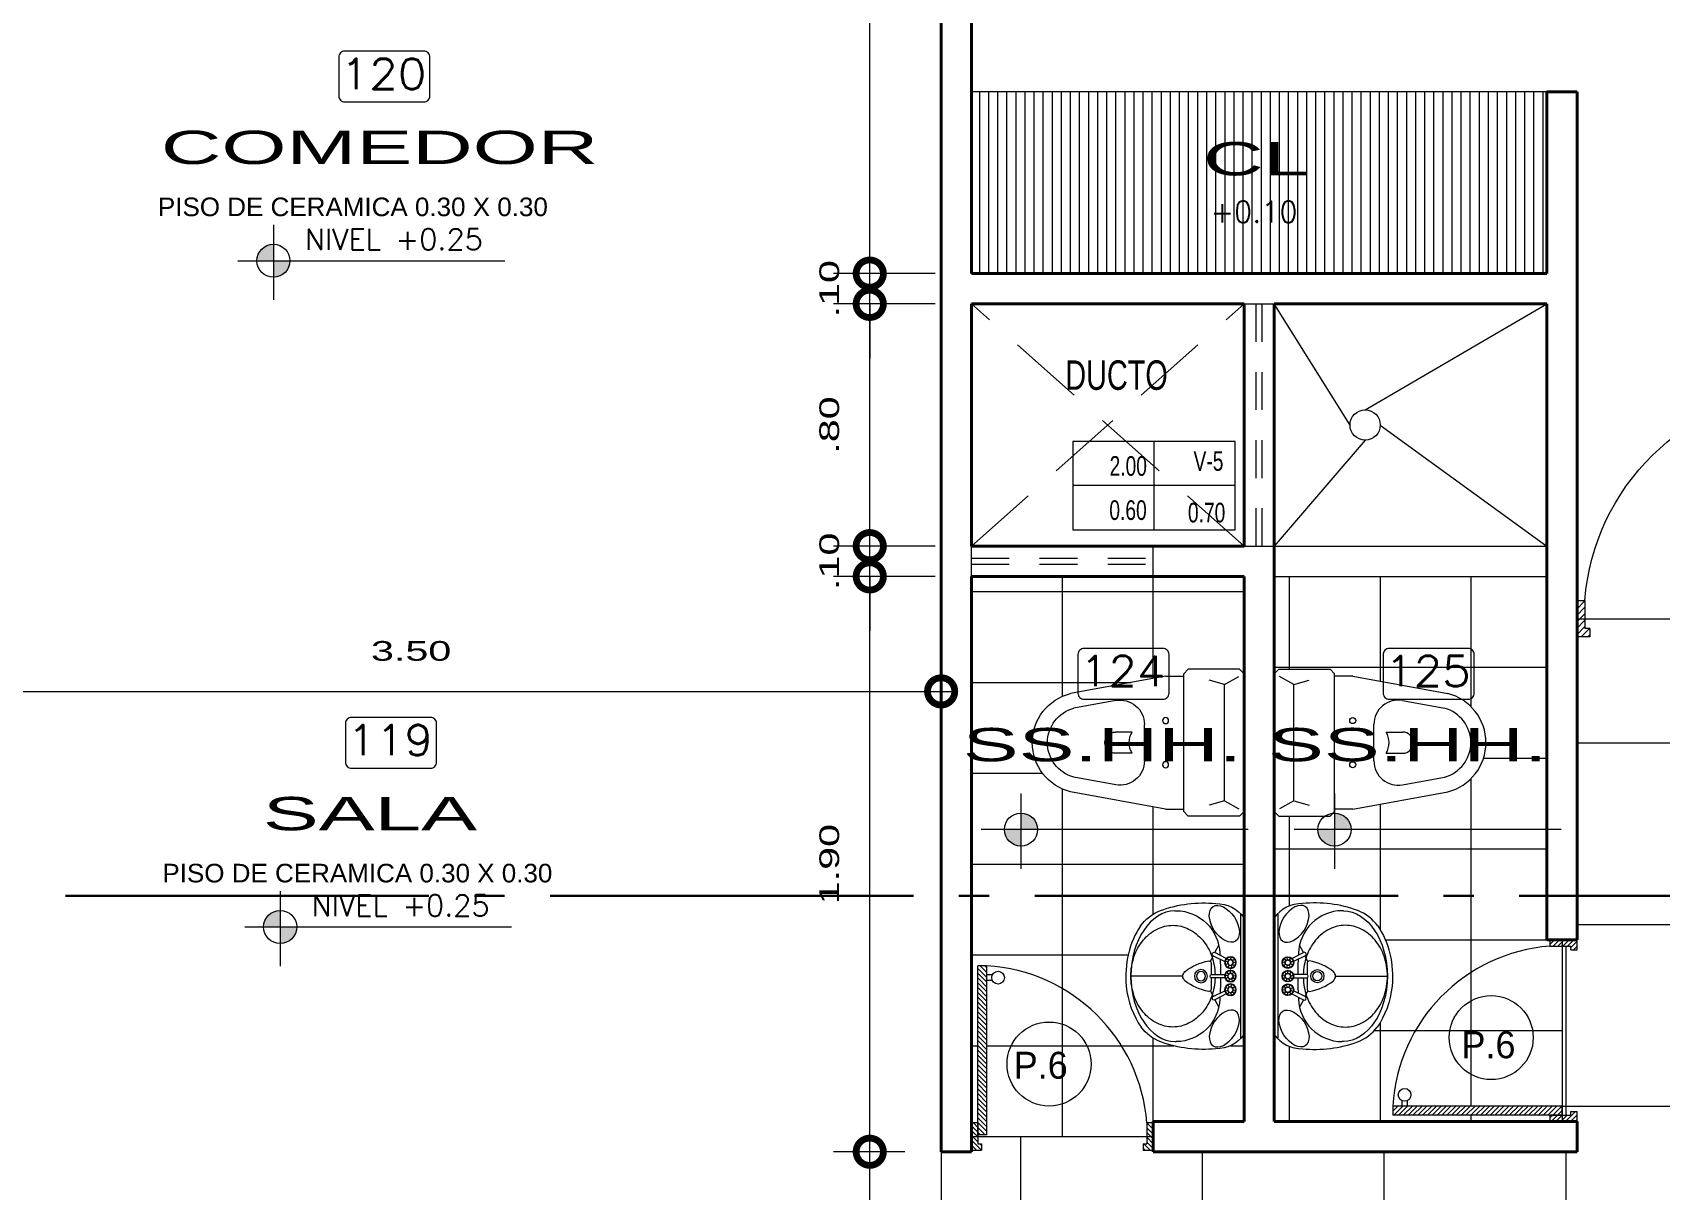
# Model space of a CAD drawing. Header units: inches. Extents: x 155.3 to 248.5, y 20.6 to 88.6.
# Drawn here: x 229.99 to 235.37, y 74.34 to 78.16 of the extents above; entities that cross this region are included whole.
import ezdxf
from ezdxf.enums import TextEntityAlignment as Align

# ---------------------------------------------------------------- set-up
doc = ezdxf.new("R2010")
doc.units = ezdxf.units.IN
doc.header["$MEASUREMENT"] = 0
for name, pattern in [('ACAD_ISO04W100', [30, 24, -3, 0, -3]), ('CONTINUA', [0]), ('HIDDEN', [0.375, 0.25, -0.125])]:
    doc.linetypes.add(name, pattern=pattern)
for name, color, linetype in [('COTAS', 252, 'Continuous'), ('EJES', 1, 'Continuous'), ('MOBILIARIO', 252, 'Continuous'), ('MURO', 7, 'Continuous'), ('PROYECCIONES', 252, 'Continuous'), ('PUERTAS', 23, 'Continuous'), ('TEXTOS PLANTA', 7, 'Continuous'), ('TEXTURAS', 251, 'Continuous'), ('VENTANAS', 40, 'Continuous')]:
    doc.layers.add(name, color=color, linetype=linetype)
doc.styles.add('Celso', font='swissel.ttf', dxfattribs={"width": 1.5})
doc.styles.add('ROMANS', font='romans', dxfattribs={"width": 1.1, "height": 1})
doc.styles.get("Standard").update_dxf_attribs({"font": 'arial.ttf'})
doc.dimstyles.new('PLANTA 1-50', dxfattribs={"dimtxt": 0.065, "dimasz": 0.18, "dimexe": 0.12, "dimexo": 0.12, "dimgap": 0.1, "dimtad": 2, "dimzin": 4, "dimdsep": 46, "dimtxsty": 'Celso', "dimblk": 'DOTSMALL', "dimcen": 0.065, "dimdle": 0.05, "dimclrd": 14, "dimclre": 251, "dimclrt": 256, "dimaunit": 1, "dimadec": 4, "dimazin": 1, "dimtfac": 1, "dimtix": 1, "dimtmove": 0, "dimatfit": 3, "dimldrblk": 'DOTSMALL', "dimfxl": 1, "dimlwd": 9, "dimlwe": 9, "dimarcsym": 0})
pattern_1 = [(315, (-96.529859, 5.184583), (-0.013258252, -0.013258252), [])]

# ---------------------------------------------------------------- blocks, each defined once
blk = doc.blocks.new('A$C2D8C4AFF')
at = {"lineweight": 0}
h = blk.add_hatch(dxfattribs=at)
h.set_pattern_fill('ANSI31', color=8, scale=0.15, angle=17, style=0)
h.set_pattern_definition(pattern_1)
h.paths.add_polyline_path([(0.035, 0.865), (0, 0.865), (0, 1.015), (0.055, 1.015), (0.055, 0.98), (0.035, 0.98)])
h = blk.add_hatch(dxfattribs=at)
h.set_pattern_fill('ANSI31', color=8, scale=0.15, angle=17, style=0)
h.set_pattern_definition(pattern_1)
h.paths.add_polyline_path([(1, 0.865), (0.965, 0.865), (0.965, 0.93), (0.965, 0.98), (0.945, 0.98), (0.945, 1.015), (1, 1.015)])
h = blk.add_hatch(dxfattribs=at)
h.set_pattern_fill('ANSI31', color=8, scale=0.15, angle=17, style=0)
h.set_pattern_definition(pattern_1)
h.paths.add_polyline_path([(0.965, 0), (0.915, 0), (0.915, 0.93), (0.965, 0.93)])
at = {"color": 32, "lineweight": 0}
for p, q in [((0, 0.865), (0, 1.015)), ((0.055, 1.015), (0, 1.015)), ((0.055, 0.98), (0.055, 1.015)), ((1, 1.015), (0.945, 1.015)), ((0.945, 0.98), (0.945, 1.015)), ((1, 0.865), (1, 1.015)), ((0.035, 0.865), (0.035, 0.98)), ((0.055, 0.98), (0.035, 0.98)), ((0.965, 0.98), (0.945, 0.98)), ((0.965, 0.865), (0.965, 0.98)), ((0.915, 0.93), (0.965, 0.93)), ((0.915, 0.93), (0.915, 0)), ((0.965, 0.93), (0.965, 0)), ((0, 0.865), (0.035, 0.865)), ((0.965, 0.865), (1, 0.865)), ((0.915, 0), (0.965, 0))]:
    blk.add_line(p, q, dxfattribs=at)
at = {"lineweight": 0}
for p, q in [((0.885, 0.08), (0.915, 0.08)), ((0.885, 0.05), (0.915, 0.05))]:
    blk.add_line(p, q, dxfattribs=at)
blk.add_circle((0.8534, 0.065), 0.035, dxfattribs=at)
blk.add_arc((0.9698, 0.9359), 0.9375, 184.33543, 266.64957, dxfattribs=at)
blk = doc.blocks.new('A$C073B50C9')
at = {"color": 40, "lineweight": 0}
for p, q in [((0, 0.47), (0.015, 0.485)), ((0.015, 0.485), (0.184, 0.485)), ((0.199, 0.47), (0.184, 0.485)), ((0, 0.015), (0, 0.47)), ((0.064, 0.435), (0.0173, 0.4605)), ((0.064, 0.435), (0.1155, 0.4484)), ((0.064, 0.05), (0.064, 0.435)), ((0.199, 0.015), (0.199, 0.47)), ((0.259, 0.4625), (0.199, 0.4625)), ((0.259, 0.4625), (0.5727, 0.405)), ((0.4234, 0.3815), (0.5619, 0.3562)), ((0.329, 0.1822), (0.329, 0.3028)), ((0.369, 0.2775), (0.424, 0.2775)), ((0.369, 0.2075), (0.424, 0.2075)), ((0.4234, 0.1035), (0.5619, 0.1288)), ((0.259, 0.0225), (0.5727, 0.08)), ((0, 0.015), (0.015, 0)), ((0.015, 0), (0.184, 0)), ((0.064, 0.05), (0.0173, 0.0245)), ((0.064, 0.05), (0.1155, 0.0366)), ((0.199, 0.015), (0.184, 0)), ((0.259, 0.0225), (0.199, 0.0225))]:
    blk.add_line(p, q, dxfattribs=at)
for centre in [(0.259, 0.3155), (0.259, 0.1695)]:
    blk.add_circle(centre, 0.01, dxfattribs=at)
for centre, radius, start, end in [((0.409, 0.3028), 0.08, 79.6164, 180), ((0.5313, 0.2425), 0.1677, 284.3033, 75.6967), ((0.5313, 0.2425), 0.1177, 285.0627, 74.9373), ((0.3127, 0.2425), 0.0663, 328.1092, 31.8908), ((0.424, 0.2425), 0.035, 270, 90), ((0.409, 0.1822), 0.08, 180, 280.3836)]:
    blk.add_arc(centre, radius, start, end, dxfattribs=at)
blk = doc.blocks.new('A$C304B3ECD')
at = {"color": 40, "lineweight": 0}
for p, q in [((0.2417, 0.3094), (0.2417, 0.3736)), ((0.2417, 0.2558), (0.2417, 0.3094)), ((0.0255, 0.2282), (0.0255, 0.2237)), ((0.2417, 0.2021), (0.2417, 0.2558)), ((0.458, 0.2282), (0.458, 0.2237)), ((0.1931, 0.1108), (0.1744, 0.1013)), ((0.1979, 0.1087), (0.2364, 0.1087)), ((0.247, 0.1087), (0.2856, 0.1087)), ((0.2904, 0.1108), (0.309, 0.1013)), ((0.1639, 0.096), (0.1391, 0.0834)), ((0.1833, 0.0584), (0.1636, 0.0966)), ((0.1741, 0.102), (0.1938, 0.0638)), ((0.1889, 0.05), (0.1807, 0.0552)), ((0.1941, 0.0539), (0.1912, 0.0632)), ((0.2006, 0.0536), (0.2043, 0.0625)), ((0.2344, 0.0509), (0.227, 0.0572)), ((0.2358, 0.1061), (0.2358, 0.0631)), ((0.2401, 0.0542), (0.2384, 0.0637)), ((0.2465, 0.0531), (0.2513, 0.0615)), ((0.2476, 0.0631), (0.2476, 0.1061)), ((0.2828, 0.0536), (0.2791, 0.0625)), ((0.2894, 0.0539), (0.2922, 0.0632)), ((0.3094, 0.102), (0.2897, 0.0638)), ((0.2946, 0.05), (0.3027, 0.0552)), ((0.3002, 0.0584), (0.3199, 0.0966)), ((0.3196, 0.096), (0.3443, 0.0834)), ((0.0493, 0), (0.4342, 0)), ((0.1874, 0.0436), (0.1778, 0.0424)), ((0.1904, 0.0378), (0.1839, 0.0307)), ((0.1965, 0.0352), (0.196, 0.0256)), ((0.2027, 0.0372), (0.2086, 0.0295)), ((0.2054, 0.0492), (0.214, 0.0536)), ((0.2062, 0.0427), (0.2157, 0.0406)), ((0.2322, 0.0448), (0.2225, 0.0448)), ((0.2344, 0.0387), (0.227, 0.0324)), ((0.2401, 0.0354), (0.2384, 0.0258)), ((0.2465, 0.0365), (0.2513, 0.0281)), ((0.2507, 0.0481), (0.2598, 0.0514)), ((0.2507, 0.0415), (0.2598, 0.0382)), ((0.2772, 0.0427), (0.2678, 0.0406)), ((0.278, 0.0492), (0.2694, 0.0536)), ((0.2807, 0.0372), (0.2749, 0.0295)), ((0.287, 0.0352), (0.2875, 0.0256)), ((0.293, 0.0378), (0.2996, 0.0307)), ((0.296, 0.0436), (0.3056, 0.0424))]:
    blk.add_line(p, q, dxfattribs=at)
at = {"color": 40, "linetype": 'Continuous', "lineweight": 0}
blk.add_line((0.037, 0.0116), (0.4465, 0.0116), dxfattribs=at)
at = {"color": 40, "lineweight": 0}
for centre, radius in [((0.2417, 0.1422), 0.0217), ((0.2417, 0.1422), 0.0152), ((0.1969, 0.0448), 0.0192), ((0.1969, 0.0448), 0.00955), ((0.2417, 0.0448), 0.0192), ((0.2417, 0.0448), 0.00955), ((0.2865, 0.0448), 0.0192), ((0.2865, 0.0448), 0.0184), ((0.2865, 0.0448), 0.00955), ((0.1969, 0.0448), 0.00879), ((0.2417, 0.0448), 0.00879), ((0.2865, 0.0448), 0.00879)]:
    blk.add_circle(centre, radius, dxfattribs=at)
for centre, radius, start, end in [((0.1571, 0.2265), 0.1408, 125.1623, 159.7316), ((0.3266, 0.2259), 0.1408, 20.125, 53.8027), ((0.4063, 0.1344), 0.4065, 159.7316, 185.8167), ((0.0771, 0.1344), 0.4065, 354.1833, 20.125), ((0.1715, 0.2259), 0.1461, 180.8633, 267.9153), ((0.3119, 0.2259), 0.1461, 272.0847, 359.1367), ((0.3545, 0.0906), 0.1649, 140.7046, 171.1857), ((0.2417, 0.1829), 0.0192, 39.2954, 140.7046), ((0.129, 0.0906), 0.1649, 8.8143, 39.2954), ((0.1979, 0.115), 0.00639, 172.4409, 270), ((0.2417, 0.1061), 0.0059, 0, 180), ((0.2856, 0.115), 0.00639, 270, 7.5591), ((0.1121, 0.0905), 0.1101, 178.564, 235.2403), ((0.1688, 0.0993), 0.0059, 27.2616, 207.2616), ((0.2248, 0.9222), 0.8444, 266.0203, 266.4396), ((0.1526, 0.0548), 0.0281, 333.7434, 0.7798), ((0.1694, 0.081), 0.0281, 293.7434, 320.7798), ((0.2248, 0.9222), 0.8444, 267.3672, 270.7496), ((0.1991, 0.0902), 0.0281, 253.7434, 280.7798), ((0.2278, 0.0782), 0.0281, 213.7434, 240.7798), ((0.199, 0.0603), 0.0281, 326.4818, 353.5182), ((0.219, 0.0842), 0.0281, 286.4818, 313.5182), ((0.2496, 0.0896), 0.0281, 246.4818, 273.5182), ((0.2586, 0.9222), 0.8444, 269.2504, 272.6328), ((0.2765, 0.074), 0.0281, 206.4818, 233.5182), ((0.2557, 0.0782), 0.0281, 299.2202, 326.2566), ((0.2844, 0.0902), 0.0281, 259.2202, 286.2566), ((0.314, 0.081), 0.0281, 219.2202, 246.2566), ((0.3309, 0.0548), 0.0281, 179.2202, 206.2566), ((0.3146, 0.0993), 0.0059, 332.7384, 152.7384), ((0.2586, 0.9222), 0.8444, 273.5604, 273.9797), ((0.3714, 0.0905), 0.1101, 304.7597, 1.436), ((0.1565, 0.024), 0.0281, 13.7434, 40.7798), ((0.1793, 0.0029), 0.0281, 53.7434, 80.7798), ((0.2104, 0.0014), 0.0281, 93.7434, 120.7798), ((0.2351, 0.0202), 0.0281, 133.7434, 160.7798), ((0.242, 0.0505), 0.0281, 173.7434, 200.7798), ((0.199, 0.0292), 0.0281, 6.4818, 33.5182), ((0.219, 0.0054), 0.0281, 46.4818, 73.5182), ((0.2496, 0), 0.0281, 86.4818, 113.5182), ((0.2765, 0.0156), 0.0281, 126.4818, 153.5182), ((0.2872, 0.0448), 0.0281, 166.4818, 193.5182), ((0.2414, 0.0505), 0.0281, 339.2202, 6.2566), ((0.2483, 0.0202), 0.0281, 19.2202, 46.2566), ((0.273, 0.0014), 0.0281, 59.2202, 86.2566), ((0.3041, 0.0029), 0.0281, 99.2202, 126.2566), ((0.3269, 0.024), 0.0281, 139.2202, 166.2566)]:
    blk.add_arc(centre, radius, start, end, dxfattribs=at)
at = {"color": 40, "linetype": 'Continuous', "lineweight": 0}
for centre, radius, start, end in [((0.2148, 0.222), 0.1439, 129.6136, 153.414), ((0.2311, 0.2023), 0.1695, 108.9234, 129.6136), ((0.2417, 0.1713), 0.2023, 90, 108.9234), ((0.2417, 0.1713), 0.2023, 71.0766, 90), ((0.2523, 0.2023), 0.1695, 50.3864, 71.0766), ((0.2687, 0.222), 0.1439, 26.586, 50.3864), ((0.1896, 0.2346), 0.1158, 153.4141, 179.9999), ((0.2939, 0.2346), 0.1158, 0.0001, 26.5859), ((0.1896, 0.2346), 0.1158, 180, 206.5859), ((0.2939, 0.2346), 0.1158, 333.4141, 360), ((0.2148, 0.2472), 0.1439, 206.586, 230.3864), ((0.2687, 0.2472), 0.1439, 309.6136, 333.414), ((0.2311, 0.2669), 0.1695, 230.3864, 251.0766), ((0.2523, 0.2669), 0.1695, 288.9234, 309.6136), ((0.2417, 0.2979), 0.2023, 251.0766, 268.3294), ((0.2417, 0.2979), 0.2023, 271.6706, 288.9234)]:
    blk.add_arc(centre, radius, start, end, dxfattribs=at)
at = {"color": 40, "lineweight": 0, "extrusion": (0, 0, -1)}
blk.add_ellipse((0.2417, 0.2251), major_axis=(0.2163, 0), ratio=0.686274, start_param=3.162657, end_param=6.262121, dxfattribs=at)
at = {"color": 40, "linetype": 'Continuous', "lineweight": 0, "extrusion": (0, 0, -1)}
blk.add_ellipse((0.0688, 0.065), major_axis=(-0.0569, 0.0373), ratio=0.582158, start_param=3.141593, end_param=9.424778, dxfattribs=at)
at = {"color": 40, "linetype": 'Continuous', "lineweight": 0}
blk.add_ellipse((0.4146, 0.065), major_axis=(0.0569, 0.0373), ratio=0.582158, start_param=1.570796326794912, end_param=7.853981633974498, dxfattribs=at)
at = {"color": 40, "lineweight": 0}
blk.add_open_spline([(0.076, 0.3416), (0.1277, 0.378), (0.2029, 0.3959), (0.3252, 0.3838), (0.3734, 0.366), (0.4097, 0.3395)], degree=3, knots=[3.907004, 3.907004, 3.907004, 3.907004, 4.855717, 4.855717, 5.532923, 5.532923, 5.532923, 5.532923], dxfattribs=at)
blk = doc.blocks.new('_DotSmall')
at = {"color": 0, "linetype": 'ByBlock', "lineweight": 0, "const_width": 0.5}
blk.add_lwpolyline([(-0.0625, 0, 1), (0.0625, 0, 1)], format="xyb", close=True, dxfattribs=at)
blk = doc.blocks.new('*D431')
at = {"layer": 'COTAS', "color": 14, "linetype": 'CONTINUA', "lineweight": 9, "transparency": 16777216}
blk.add_line((232.757, 73.3689), (232.757, 74.5189), dxfattribs=at)
at = {"layer": 'COTAS', "color": 251, "linetype": 'Continuous', "lineweight": 9, "transparency": 16777216}
blk.add_line((232.8727, 74.4689), (232.637, 74.4689), dxfattribs=at)
at = {"layer": 'COTAS', "color": 251, "linetype": 'CONTINUA', "lineweight": 9, "transparency": 16777216}
blk.add_line((232.8727, 73.4189), (232.637, 73.4189), dxfattribs=at)
at = {"layer": 'Defpoints', "color": 0, "lineweight": 0, "transparency": 16777216}
for p in [(232.757, 74.4689), (232.9927, 74.4689), (232.9927, 73.4189)]:
    blk.add_point(p, dxfattribs=at)
at = {"layer": 'COTAS', "color": 14, "lineweight": 9, "transparency": 16777216, "xscale": 0.18, "yscale": 0.18, "zscale": 0.18}
for p, rotation in [((232.757, 74.4689), 90), ((232.757, 73.4189), 270)]:
    blk.add_blockref('_DotSmall', p, dxfattribs=dict(at, rotation=rotation))
at = {"layer": 'COTAS', "lineweight": 0, "transparency": 16777216, "insert": (232.6236, 73.9439), "char_height": 0.065, "attachment_point": 5, "rotation": 90, "style": 'Celso'}
blk.add_mtext('1.05', dxfattribs=at)
blk = doc.blocks.new('*D432')
at = {"layer": 'COTAS', "color": 14, "linetype": 'CONTINUA', "lineweight": 9, "transparency": 16777216}
blk.add_line((232.757, 74.4189), (232.757, 76.4189), dxfattribs=at)
at = {"layer": 'COTAS', "color": 251, "linetype": 'Continuous', "lineweight": 9, "transparency": 16777216}
blk.add_line((232.9727, 76.3689), (232.637, 76.3689), dxfattribs=at)
at = {"layer": 'COTAS', "color": 251, "linetype": 'CONTINUA', "lineweight": 9, "transparency": 16777216}
blk.add_line((232.8727, 74.4689), (232.637, 74.4689), dxfattribs=at)
at = {"layer": 'Defpoints', "color": 0, "lineweight": 0, "transparency": 16777216}
for p in [(232.757, 76.3689), (233.0927, 76.3689), (232.9927, 74.4689)]:
    blk.add_point(p, dxfattribs=at)
at = {"layer": 'COTAS', "color": 14, "lineweight": 9, "transparency": 16777216, "xscale": 0.18, "yscale": 0.18, "zscale": 0.18}
for p, rotation in [((232.757, 76.3689), 90), ((232.757, 74.4689), 270)]:
    blk.add_blockref('_DotSmall', p, dxfattribs=dict(at, rotation=rotation))
at = {"layer": 'COTAS', "lineweight": 0, "transparency": 16777216, "insert": (232.6236, 75.4189), "char_height": 0.065, "attachment_point": 5, "rotation": 90, "style": 'Celso'}
blk.add_mtext('1.90', dxfattribs=at)
blk = doc.blocks.new('*D433')
at = {"layer": 'COTAS', "color": 14, "linetype": 'CONTINUA', "lineweight": 9, "transparency": 16777216}
for p, q in [((232.757, 76.4689), (232.757, 76.6489)), ((232.757, 76.3689), (232.757, 76.4689)), ((232.757, 76.3689), (232.757, 76.1889))]:
    blk.add_line(p, q, dxfattribs=at)
at = {"layer": 'COTAS', "color": 251, "linetype": 'Continuous', "lineweight": 9, "transparency": 16777216}
blk.add_line((232.9727, 76.4689), (232.637, 76.4689), dxfattribs=at)
at = {"layer": 'COTAS', "color": 251, "linetype": 'CONTINUA', "lineweight": 9, "transparency": 16777216}
blk.add_line((232.9727, 76.3689), (232.637, 76.3689), dxfattribs=at)
at = {"layer": 'Defpoints', "color": 0, "lineweight": 0, "transparency": 16777216}
for p in [(232.757, 76.4689), (233.0927, 76.4689), (233.0927, 76.3689)]:
    blk.add_point(p, dxfattribs=at)
at = {"layer": 'COTAS', "color": 14, "lineweight": 9, "transparency": 16777216, "xscale": 0.18, "yscale": 0.18, "zscale": 0.18}
for p, rotation in [((232.757, 76.4689), 270), ((232.757, 76.3689), 90)]:
    blk.add_blockref('_DotSmall', p, dxfattribs=dict(at, rotation=rotation))
at = {"layer": 'COTAS', "lineweight": 0, "transparency": 16777216, "insert": (232.6236, 76.4189), "char_height": 0.065, "attachment_point": 5, "rotation": 90, "style": 'Celso'}
blk.add_mtext('.10', dxfattribs=at)
blk = doc.blocks.new('*D434')
at = {"layer": 'COTAS', "color": 14, "linetype": 'CONTINUA', "lineweight": 9, "transparency": 16777216}
blk.add_line((232.757, 76.4189), (232.757, 77.3189), dxfattribs=at)
at = {"layer": 'COTAS', "color": 251, "linetype": 'Continuous', "lineweight": 9, "transparency": 16777216}
blk.add_line((232.9727, 77.2689), (232.637, 77.2689), dxfattribs=at)
at = {"layer": 'COTAS', "color": 251, "linetype": 'CONTINUA', "lineweight": 9, "transparency": 16777216}
blk.add_line((232.9727, 76.4689), (232.637, 76.4689), dxfattribs=at)
at = {"layer": 'Defpoints', "color": 0, "lineweight": 0, "transparency": 16777216}
for p in [(232.757, 77.2689), (233.0927, 77.2689), (233.0927, 76.4689)]:
    blk.add_point(p, dxfattribs=at)
at = {"layer": 'COTAS', "color": 14, "lineweight": 9, "transparency": 16777216, "xscale": 0.18, "yscale": 0.18, "zscale": 0.18}
for p, rotation in [((232.757, 77.2689), 90), ((232.757, 76.4689), 270)]:
    blk.add_blockref('_DotSmall', p, dxfattribs=dict(at, rotation=rotation))
at = {"layer": 'COTAS', "lineweight": 0, "transparency": 16777216, "insert": (232.6236, 76.8689), "char_height": 0.065, "attachment_point": 5, "rotation": 90, "style": 'Celso'}
blk.add_mtext('.80', dxfattribs=at)
blk = doc.blocks.new('*D435')
at = {"layer": 'COTAS', "color": 14, "linetype": 'CONTINUA', "lineweight": 9, "transparency": 16777216}
for p, q in [((232.757, 77.3689), (232.757, 77.5489)), ((232.757, 77.2689), (232.757, 77.3689)), ((232.757, 77.2689), (232.757, 77.0889))]:
    blk.add_line(p, q, dxfattribs=at)
at = {"layer": 'COTAS', "color": 251, "linetype": 'Continuous', "lineweight": 9, "transparency": 16777216}
blk.add_line((232.9727, 77.3689), (232.637, 77.3689), dxfattribs=at)
at = {"layer": 'COTAS', "color": 251, "linetype": 'CONTINUA', "lineweight": 9, "transparency": 16777216}
blk.add_line((232.9727, 77.2689), (232.637, 77.2689), dxfattribs=at)
at = {"layer": 'Defpoints', "color": 0, "lineweight": 0, "transparency": 16777216}
for p in [(232.757, 77.3689), (233.0927, 77.3689), (233.0927, 77.2689)]:
    blk.add_point(p, dxfattribs=at)
at = {"layer": 'COTAS', "color": 14, "lineweight": 9, "transparency": 16777216, "xscale": 0.18, "yscale": 0.18, "zscale": 0.18}
for p, rotation in [((232.757, 77.3689), 270), ((232.757, 77.2689), 90)]:
    blk.add_blockref('_DotSmall', p, dxfattribs=dict(at, rotation=rotation))
at = {"layer": 'COTAS', "lineweight": 0, "transparency": 16777216, "insert": (232.6236, 77.3189), "char_height": 0.065, "attachment_point": 5, "rotation": 90, "style": 'Celso'}
blk.add_mtext('.10', dxfattribs=at)
blk = doc.blocks.new('*D436')
at = {"layer": 'COTAS', "color": 14, "linetype": 'CONTINUA', "lineweight": 9, "transparency": 16777216}
blk.add_line((232.757, 77.3189), (232.757, 79.7189), dxfattribs=at)
at = {"layer": 'COTAS', "color": 251, "linetype": 'Continuous', "lineweight": 9, "transparency": 16777216}
blk.add_line((232.8727, 79.6689), (232.637, 79.6689), dxfattribs=at)
at = {"layer": 'COTAS', "color": 251, "linetype": 'CONTINUA', "lineweight": 9, "transparency": 16777216}
blk.add_line((232.9727, 77.3689), (232.637, 77.3689), dxfattribs=at)
at = {"layer": 'Defpoints', "color": 0, "lineweight": 0, "transparency": 16777216}
for p in [(232.757, 79.6689), (232.9927, 79.6689), (233.0927, 77.3689)]:
    blk.add_point(p, dxfattribs=at)
at = {"layer": 'COTAS', "color": 14, "lineweight": 9, "transparency": 16777216, "xscale": 0.18, "yscale": 0.18, "zscale": 0.18}
for p, rotation in [((232.757, 79.6689), 90), ((232.757, 77.3689), 270)]:
    blk.add_blockref('_DotSmall', p, dxfattribs=dict(at, rotation=rotation))
at = {"layer": 'COTAS', "lineweight": 0, "transparency": 16777216, "insert": (232.6236, 78.5189), "char_height": 0.065, "attachment_point": 5, "rotation": 90, "style": 'Celso'}
blk.add_mtext('2.30', dxfattribs=at)
blk = doc.blocks.new('*D440')
at = {"layer": 'COTAS', "color": 251, "linetype": 'CONTINUA', "lineweight": 9, "transparency": 16777216}
blk.add_line((229.4927, 75.5639), (229.4927, 76.1092), dxfattribs=at)
at = {"layer": 'COTAS', "color": 251, "linetype": 'Continuous', "lineweight": 9, "transparency": 16777216}
blk.add_line((232.9927, 75.5639), (232.9927, 76.1092), dxfattribs=at)
at = {"layer": 'COTAS', "color": 14, "linetype": 'CONTINUA', "lineweight": 9, "transparency": 16777216}
blk.add_line((229.4427, 75.9892), (233.0427, 75.9892), dxfattribs=at)
at = {"layer": 'Defpoints', "color": 0, "lineweight": 0, "transparency": 16777216}
for p in [(232.9927, 75.9892), (229.4927, 75.4439), (232.9927, 75.4439)]:
    blk.add_point(p, dxfattribs=at)
at = {"layer": 'COTAS', "color": 14, "lineweight": 9, "transparency": 16777216, "xscale": 0.18, "yscale": 0.18, "zscale": 0.18, "rotation": 180}
blk.add_blockref('_DotSmall', (229.4927, 75.9892), dxfattribs=at)
at = {"layer": 'COTAS', "color": 14, "lineweight": 9, "transparency": 16777216, "xscale": 0.18, "yscale": 0.18, "zscale": 0.18}
blk.add_blockref('_DotSmall', (232.9927, 75.9892), dxfattribs=at)
at = {"layer": 'COTAS', "lineweight": 0, "transparency": 16777216, "insert": (231.2427, 76.1225), "char_height": 0.065, "attachment_point": 5, "style": 'Celso'}
blk.add_mtext('3.50', dxfattribs=at)

msp = doc.modelspace()

# ---------------------------------------------------------------- hatches: boundary and pattern name
at = {"layer": 'TEXTOS PLANTA', "lineweight": 9}
h = msp.add_hatch(color=7, dxfattribs=at)
h.paths.add_polyline_path([(230.7334, 77.4113), (230.788, 77.4113), (230.788, 77.466, 0.414214)])
h.paths.add_polyline_path([(230.788, 77.4113), (230.788, 77.3567, 0.414214), (230.8426, 77.4113)])
h = msp.add_hatch(color=7, dxfattribs=at)
h.paths.add_polyline_path([(233.3109, 75.5329), (233.2563, 75.5329), (233.2563, 75.5875, -0.414214)])
h.paths.add_polyline_path([(233.2563, 75.5329), (233.2563, 75.4783, -0.414214), (233.2017, 75.5329)])
h = msp.add_hatch(color=7, dxfattribs=at)
h.paths.add_polyline_path([(234.3461, 75.5329), (234.2915, 75.5329), (234.2915, 75.5875, -0.414214)])
h.paths.add_polyline_path([(234.2915, 75.5329), (234.2915, 75.4783, -0.414214), (234.2369, 75.5329)])
h = msp.add_hatch(color=7, dxfattribs=at)
h.paths.add_polyline_path([(230.7556, 75.2112), (230.8102, 75.2112), (230.8102, 75.2658, 0.414214)])
h.paths.add_polyline_path([(230.8102, 75.2112), (230.8102, 75.1566, 0.414214), (230.8649, 75.2112)])
at = {"layer": 'TEXTURAS', "lineweight": 0}
h = msp.add_hatch(dxfattribs=at)
h.set_pattern_fill('_USER', color=251, scale=0.03, angle=90, style=0, pattern_type=0)
h.set_pattern_definition([(90, (397.939942, 0), (0.03, 2e-18), [])])
h.paths.add_polyline_path([(233.0927, 77.9689), (234.9927, 77.9689), (234.9927, 77.3689), (233.0927, 77.3689)])
h = msp.add_hatch(dxfattribs=at)
h.set_pattern_fill('_USER', color=251, scale=0.3, angle=90, style=0, double=1, pattern_type=0)
h.set_pattern_definition([(90, (233.99273, 74.5189), (0.3, 2e-17), []), (7e-15, (233.99273, 74.5189), (4e-17, -0.3), [])])
edge = h.paths.add_edge_path()
edge.add_line((233.0927, 75.3144), (233.9927, 75.3144))
edge.add_line((233.9927, 75.3144), (233.9927, 75.2412))
edge.add_arc((233.9022, 75.1784), 0.1101, 394.7597, 451.436)
edge.add_arc((233.8583, 74.8842), 0.4065, 444.1833, 470.2684)
edge.add_arc((233.7662, 75.1334), 0.1408, 470.2684, 504.8377)
edge.add_spline(control_points=[(233.6512, 75.2145), (233.6147, 75.1628), (233.5968, 75.0876), (233.6089, 74.9653), (233.6267, 74.9171), (233.6533, 74.8808)], knot_values=[3.907004, 3.907004, 3.907004, 3.907004, 4.855717, 4.855717, 5.532923, 5.532923, 5.532923, 5.532923], degree=3, periodic=0)
edge.add_arc((233.7669, 74.9639), 0.1408, 216.1973, 249.875)
edge.add_arc((233.8583, 75.2134), 0.4065, 249.875, 275.8167)
edge.add_arc((233.9022, 74.9191), 0.1101, 268.564, 325.2403)
edge.add_line((233.9927, 74.8563), (233.9927, 74.5689))
edge.add_line((233.9927, 74.5689), (233.6927, 74.5689))
edge.add_line((233.6927, 74.5689), (233.6927, 74.5639))
edge.add_line((233.6927, 74.5639), (233.6717, 74.5639))
edge.add_arc((233.1109, 74.5214), 0.5625, 364.3354, 446.6496)
edge.add_line((233.1437, 75.0829), (233.1137, 75.0829))
edge.add_line((233.1137, 75.0829), (233.1137, 74.5639))
edge.add_line((233.1137, 74.5639), (233.0927, 74.5639))
edge.add_line((233.0927, 74.5639), (233.0927, 75.3144))
h.paths.add_polyline_path([(233.0927, 76.3689), (233.9927, 76.3689), (233.9927, 76.0474), (233.9777, 76.0624), (233.8087, 76.0624), (233.7937, 76.0474), (233.7937, 76.0399), (233.7337, 76.0399), (233.42, 75.9824, 0.777032), (233.42, 75.6574), (233.7337, 75.5999), (233.7937, 75.5999), (233.7937, 75.5924), (233.8087, 75.5774), (233.9777, 75.5774), (233.9927, 75.5924), (233.9927, 75.3144), (233.0927, 75.3144)])
h.paths.add_polyline_path([(233.1437, 75.0349), (233.1617, 75.0349, 0.799884), (233.2017, 75.0439, 0.799884), (233.1617, 75.0529), (233.1437, 75.0529), (233.1437, 75.0829, -0.375448), (233.6717, 74.5639), (233.6717, 74.5189), (233.1137, 74.5189), (233.1137, 74.5249), (233.1437, 74.5249)])
h = msp.add_hatch(dxfattribs=at)
h.set_pattern_fill('_USER', color=251, scale=0.3, angle=90, style=0, double=1, pattern_type=0)
h.set_pattern_definition([(90, (235.04273, 74.5689), (0.3, 2e-17), []), (7e-15, (235.04273, 74.5689), (4e-17, -0.3), [])])
h.paths.add_polyline_path([(234.0927, 76.3689), (234.9927, 76.3689), (234.9927, 75.3144), (234.0927, 75.3144), (234.0927, 75.5924), (234.1077, 75.5774), (234.2767, 75.5774), (234.2917, 75.5924), (234.2917, 75.5999), (234.3517, 75.5999), (234.6655, 75.6574, 0.777032), (234.6655, 75.9824), (234.3517, 76.0399), (234.2917, 76.0399), (234.2917, 76.0474), (234.2767, 76.0624), (234.1077, 76.0624), (234.0927, 76.0474)])
edge = h.paths.add_edge_path()
edge.add_arc((234.2272, 74.8842), 0.4065, 429.7316, 455.8167)
edge.add_arc((234.1832, 75.1784), 0.1101, 448.564, 505.2403)
edge.add_line((234.0927, 75.2412), (234.0927, 75.3144))
edge.add_line((234.0927, 75.3144), (234.9927, 75.3144))
edge.add_line((234.9927, 75.3144), (234.9927, 75.1689))
edge.add_line((234.9927, 75.1689), (235.0027, 75.1689))
edge.add_line((235.0027, 75.1689), (235.0027, 75.1479))
edge.add_arc((235.0453, 74.587), 0.5625, 454.3354, 536.6496)
edge.add_line((234.4837, 74.6199), (234.4837, 74.5899))
edge.add_line((234.4837, 74.5899), (235.0027, 74.5899))
edge.add_line((235.0027, 74.5899), (235.0027, 74.5689))
edge.add_line((235.0027, 74.5689), (234.0927, 74.5689))
edge.add_line((234.0927, 74.5689), (234.0927, 74.8563))
edge.add_arc((234.1832, 74.9191), 0.1101, 214.7597, 271.436)
edge.add_arc((234.2272, 75.2134), 0.4065, 264.1833, 290.125)
edge.add_arc((234.3186, 74.9639), 0.1408, 290.125, 323.8027)
edge.add_spline(control_points=[(234.4322, 74.8808), (234.4588, 74.9171), (234.4765, 74.9653), (234.4886, 75.0876), (234.4707, 75.1628), (234.4343, 75.2145)], knot_values=[3.907004, 3.907004, 3.907004, 3.907004, 4.58421, 4.58421, 5.532923, 5.532923, 5.532923, 5.532923], degree=3, periodic=0)
edge.add_arc((234.3192, 75.1334), 0.1408, 395.1623, 429.7316)
h.paths.add_polyline_path([(235.0027, 75.1479), (235.0427, 75.1479), (235.0427, 74.6199), (234.5317, 74.6199), (234.5317, 74.6379, 0.28969), (234.5437, 74.6569, 1), (234.5017, 74.6569, 0.28969), (234.5137, 74.6379), (234.5137, 74.6199), (234.4837, 74.6199, -0.375448)])
h = msp.add_hatch(dxfattribs=at)
h.set_pattern_fill('_USER', color=251, scale=0.6, angle=90, style=0, double=1, pattern_type=0)
h.set_pattern_definition([(90, (236.8556, 73.4189), (0.6, 4e-17), []), (7e-15, (236.8556, 73.4189), (7e-17, -0.6), [])])
h.paths.add_polyline_path([(235.0927, 76.1689), (235.1342, 76.1689), (235.1342, 76.197), (235.1182, 76.197), (235.1182, 76.2291), (235.8647, 76.2291), (235.8647, 76.197), (235.8486, 76.197), (235.8486, 76.1689), (235.8928, 76.1689), (235.9927, 76.1689), (236.0369, 76.1689), (236.0369, 76.197), (236.0208, 76.197), (236.0208, 76.2291), (236.7673, 76.2291), (236.7673, 76.197), (236.7513, 76.197), (236.7513, 76.1689), (236.7954, 76.1689), (236.7954, 75.5689), (236.7954, 75.5247), (236.8235, 75.5247), (236.8235, 75.5408), (236.8556, 75.5408), (236.8556, 74.7943), (236.8235, 74.7943), (236.8235, 74.8103), (236.7954, 74.8103), (236.7954, 74.7662), (236.7954, 74.0144), (236.2839, 74.0144), (236.2839, 75.3144), (235.0927, 75.3144)])
h.paths.add_polyline_path([(232.9927, 74.4689), (233.0927, 74.4689), (233.1257, 74.4739), (233.1257, 74.4949), (233.1137, 74.4949), (233.1137, 74.5189), (233.6717, 74.5189), (233.6717, 74.4949), (233.6597, 74.4949), (233.6597, 74.4739), (233.6927, 74.4739), (233.6927, 74.4689), (235.0927, 74.4689), (235.0927, 74.5689), (235.0927, 74.6019), (235.0717, 74.6019), (235.0717, 74.5899), (235.0427, 74.5899), (235.0427, 75.1479), (235.0717, 75.1479), (235.0717, 75.1359), (235.0927, 75.1359), (235.0927, 75.1689), (235.0927, 75.3144), (236.2839, 75.3144), (236.2839, 74.0144), (236.7954, 74.0144), (236.7954, 73.4189), (232.9927, 73.4189)])

# ---------------------------------------------------------------- linework, layer by layer
at = {"lineweight": 0}
msp.add_line((234.0927, 77.2689), (234.0927, 76.4689), dxfattribs=at)
at = {"layer": 'EJES', "linetype": 'ACAD_ISO04W100', "lineweight": 30, "ltscale": 0.05}
msp.add_line((214.1015, 75.3144), (236.2954, 75.3144), dxfattribs=at)
at = {"layer": 'MOBILIARIO', "color": 40, "lineweight": 0}
for p, q in [((234.3427, 76.8689), (234.0927, 77.2689)), ((234.3927, 76.9189), (234.9927, 77.2689)), ((234.4427, 76.8689), (234.9927, 76.4689)), ((234.3927, 76.8189), (234.0927, 76.4689)), ((234.0927, 76.4689), (234.9927, 76.4689)), ((234.0927, 76.3689), (234.9927, 76.3689))]:
    msp.add_line(p, q, dxfattribs=at)
msp.add_circle((234.3927, 76.8689), 0.05, dxfattribs=at)
at = {"layer": 'MURO', "color": 7, "lineweight": 40}
for p, q in [((233.0927, 77.3689), (233.0927, 80.2689)), ((232.9927, 74.4689), (232.9927, 79.6689)), ((234.9927, 77.9689), (235.0927, 77.9689)), ((234.9927, 77.3689), (234.9927, 77.9689)), ((235.0927, 75.1689), (235.0927, 77.9689)), ((233.0927, 77.3689), (234.9927, 77.3689)), ((233.0927, 77.2689), (233.9927, 77.2689)), ((233.0927, 76.4689), (233.0927, 77.2689)), ((233.9927, 76.4689), (233.9927, 77.2689)), ((234.0927, 77.2689), (234.9927, 77.2689)), ((234.0927, 74.5689), (234.0927, 77.2689)), ((234.9927, 75.1689), (234.9927, 77.2689)), ((233.0927, 76.4689), (233.9927, 76.4689)), ((233.0927, 76.3689), (233.9927, 76.3689)), ((233.0927, 74.4689), (233.0927, 76.3689)), ((233.9927, 74.5689), (233.9927, 76.3689)), ((234.9927, 75.1689), (235.0927, 75.1689)), ((233.6927, 74.5689), (233.9927, 74.5689)), ((233.6927, 74.4689), (233.6927, 74.5689)), ((234.0927, 74.5689), (235.0927, 74.5689)), ((235.0927, 74.4689), (235.0927, 74.5689)), ((232.9927, 74.4689), (233.0927, 74.4689)), ((233.6927, 74.4689), (235.0927, 74.4689))]:
    msp.add_line(p, q, dxfattribs=at)
at = {"layer": 'PROYECCIONES', "color": 252, "linetype": 'HIDDEN', "lineweight": 0}
for p, q in [((233.0927, 76.4689), (233.9927, 77.2689)), ((233.9927, 76.4689), (233.0927, 77.2689))]:
    msp.add_line(p, q, dxfattribs=at)
at = {"layer": 'TEXTOS PLANTA', "color": 7, "lineweight": 9}
for p, q in [((230.788, 77.5302), (230.788, 77.282)), ((230.6708, 77.4113), (231.5523, 77.4113)), ((233.2563, 75.6517), (233.2563, 75.4036)), ((234.2915, 75.6517), (234.2915, 75.4036)), ((234.0066, 75.5329), (233.1252, 75.5329)), ((235.0395, 75.5329), (234.1581, 75.5329)), ((230.8102, 75.33), (230.8102, 75.0819)), ((230.6931, 75.2112), (231.5745, 75.2112))]:
    msp.add_line(p, q, dxfattribs=at)
for points in [[(231.2844, 78.1034), (231.0238, 78.1034, 0.414214), (231.0038, 78.0834), (231.0038, 77.956, 0.414214), (231.0238, 77.936), (231.2844, 77.936, 0.414214), (231.3044, 77.956), (231.3044, 78.0834, 0.414214)], [(233.7251, 76.1311), (233.4645, 76.1311, 0.414214), (233.4445, 76.1111), (233.4445, 75.9836, 0.414214), (233.4645, 75.9636), (233.7251, 75.9636, 0.414214), (233.7451, 75.9836), (233.7451, 76.1111, 0.414214)], [(234.7329, 76.1311), (234.4723, 76.1311, 0.414214), (234.4523, 76.1111), (234.4523, 75.9836, 0.414214), (234.4723, 75.9636), (234.7329, 75.9636, 0.414214), (234.7529, 75.9836), (234.7529, 76.1111, 0.414214)], [(231.3066, 75.9033), (231.046, 75.9033, 0.414214), (231.026, 75.8833), (231.026, 75.7558, 0.414214), (231.046, 75.7358), (231.3066, 75.7358, 0.414214), (231.3266, 75.7558), (231.3266, 75.8833, 0.414214)]]:
    msp.add_lwpolyline(points, format="xyb", close=True, dxfattribs=at)
for points in [[(233.963, 76.8148), (233.4278, 76.8148), (233.4278, 76.523), (233.963, 76.523), (233.963, 76.8148)], [(233.6954, 76.8148), (233.6954, 76.523)], [(233.963, 76.6689), (233.4278, 76.6689)]]:
    msp.add_lwpolyline(points, dxfattribs=at)
for centre in [(230.788, 77.4113), (233.2563, 75.5329), (234.2915, 75.5329), (230.8102, 75.2112)]:
    msp.add_circle(centre, 0.0546, dxfattribs=at)
at = {"layer": 'TEXTOS PLANTA', "lineweight": 0}
for centre in [(234.8089, 74.8459), (233.349, 74.7587)]:
    msp.add_circle(centre, 0.1387, dxfattribs=at)
at = {"layer": 'TEXTURAS', "color": 251, "lineweight": 0}
for p, q in [((234.9927, 77.9689), (233.0927, 77.9689)), ((234.0927, 76.4689), (234.9927, 76.4689)), ((234.0927, 76.3689), (234.9927, 76.3689)), ((235.0901, 76.2291), (235.8928, 76.2291)), ((235.0427, 75.1689), (235.0427, 74.5689)), ((233.0927, 74.5189), (233.6927, 74.5189)), ((232.9927, 74.4689), (232.9927, 73.4189))]:
    msp.add_line(p, q, dxfattribs=at)
at = {"layer": 'VENTANAS', "linetype": 'HIDDEN', "lineweight": 15, "ltscale": 0.25}
for p, q in [((233.9927, 77.2689), (234.0927, 77.2689)), ((233.0927, 76.3689), (233.0927, 76.4689)), ((233.6927, 76.3689), (233.6927, 76.4689)), ((233.9927, 76.4689), (234.0927, 76.4689))]:
    msp.add_line(p, q, dxfattribs=at)
at = {"layer": 'VENTANAS', "linetype": 'HIDDEN', "lineweight": 15, "ltscale": 0.5}
for p, q in [((234.0327, 76.4689), (234.0327, 77.2689)), ((234.0527, 76.4689), (234.0527, 77.2689)), ((233.0927, 76.4289), (233.6927, 76.4289)), ((233.0927, 76.4089), (233.6927, 76.4089))]:
    msp.add_line(p, q, dxfattribs=at)

# ---------------------------------------------------------------- block references
at = {"layer": 'MOBILIARIO', "lineweight": 0, "xscale": -1}
msp.add_blockref('A$C073B50C9', (233.9927, 75.5774), dxfattribs=at)
at = {"layer": 'MOBILIARIO', "lineweight": 0}
msp.add_blockref('A$C073B50C9', (234.0927, 75.5774), dxfattribs=at)
at = {"layer": 'MOBILIARIO', "lineweight": 0, "xscale": -1, "rotation": 90}
msp.add_blockref('A$C304B3ECD', (233.9927, 75.2905), dxfattribs=at)
at = {"layer": 'MOBILIARIO', "lineweight": 0, "rotation": 270}
msp.add_blockref('A$C304B3ECD', (234.0927, 75.2905), dxfattribs=at)
at = {"layer": 'PUERTAS', "lineweight": 0}
for p, xscale, yscale, zscale, rotation in [((235.0901, 76.9836), -0.80269837919511, 0.80269837919511, 0.80269837919511, 180), ((234.4837, 75.1689), 0.600000000000018, 0.600000000000018, 0.600000000000018, 270), ((233.6927, 75.0829), 0.600000000000018, 0.600000000000018, 0.600000000000018, 180)]:
    msp.add_blockref('A$C2D8C4AFF', p, dxfattribs=dict(at, xscale=xscale, yscale=yscale, zscale=zscale, rotation=rotation))

# ---------------------------------------------------------------- texts
at = {"width": 0.7}
msp.add_text('V-5', height=0.06486, dxfattribs=at).set_placement((233.826, 76.7175))
at = {"layer": 'TEXTOS PLANTA', "color": 7, "lineweight": 9, "style": 'ROMANS', "width": 1.1}
for s, p in [('120', (231.1513, 78.0285)), ('124', (233.592, 76.0561)), ('125', (234.5998, 76.0561)), ('119', (231.1735, 75.8283))]:
    msp.add_text(s, height=0.1, dxfattribs=at).set_placement(p, align=Align.MIDDLE_CENTER)
at = {"layer": 'TEXTOS PLANTA', "color": 7, "lineweight": 9}
for s, height, width, p in [('COMEDOR', 0.11, 1.8, (230.4165, 77.7308)), ('CL', 0.11, 1.8, (233.8575, 77.6933)), ('DUCTO', 0.0973, 0.7, (233.4027, 76.9851)), ('2.00', 0.06486, 0.7, (233.5488, 76.7013)), ('0.60', 0.06486, 0.7, (233.548, 76.5554)), ('0.70', 0.06486, 0.7, (233.8075, 76.5473)), ('SS.HH.', 0.11, 1.8, (233.0641, 75.7584)), ('SS.HH.', 0.11, 1.8, (234.0719, 75.7584)), ('SALA', 0.11, 1.8, (230.7531, 75.5306))]:
    msp.add_text(s, height=height, dxfattribs=dict(at, width=width)).set_placement(p)
for p in [(230.4067, 77.5586), (230.4214, 75.3584)]:
    msp.add_text('PISO DE CERAMICA 0.30 X 0.30', height=0.061427, dxfattribs=at).set_placement(p)
at = {"layer": 'TEXTOS PLANTA', "color": 7, "lineweight": 9, "style": 'ROMANS'}
for s, p in [('+0.10', (233.8817, 77.5377)), ('NIVEL +0.25', (230.8915, 77.4473)), ('NIVEL +0.25', (230.9138, 75.2471))]:
    msp.add_text(s, height=0.07, dxfattribs=at).set_placement(p)
at = {"layer": 'TEXTOS PLANTA', "color": 7, "lineweight": 9, "char_height": 0.088889, "attachment_point": 6}
for insert, width in [((234.8891, 74.8215), 0.355556), ((233.4107, 74.754), 0.366667)]:
    msp.add_mtext('{\\fCentury Gothic|b0|i0|c1|p15;P.6}', dxfattribs=dict(at, insert=insert, width=width))

# ---------------------------------------------------------------- dimensions: what is measured, and where the dimension line sits
at = {"layer": 'COTAS', "lineweight": 0}
for base, p1, p2, picture, middle in [((232.757, 79.6689), (233.0927, 77.3689), (232.9927, 79.6689), '*D436', (232.6236, 78.5189)), ((232.757, 77.3689), (233.0927, 77.2689), (233.0927, 77.3689), '*D435', (232.6236, 77.3189)), ((232.757, 77.2689), (233.0927, 76.4689), (233.0927, 77.2689), '*D434', (232.6236, 76.8689)), ((232.757, 76.4689), (233.0927, 76.3689), (233.0927, 76.4689), '*D433', (232.6236, 76.4189)), ((232.757, 76.3689), (232.9927, 74.4689), (233.0927, 76.3689), '*D432', (232.6236, 75.4189)), ((232.757, 74.4689), (232.9927, 73.4189), (232.9927, 74.4689), '*D431', (232.6236, 73.9439))]:
    dim = msp.add_linear_dim(base=base, p1=p1, p2=p2, angle=90, dimstyle='PLANTA 1-50', override={"dimtmove": 1}, dxfattribs=at)
    dim.commit()
    dim.dimension.update_dxf_attribs({"geometry": picture, "text_midpoint": middle})
dim = msp.add_linear_dim(base=(232.9927, 75.9892), p1=(229.4927, 75.4439), p2=(232.9927, 75.4439), dimstyle='PLANTA 1-50', dxfattribs=at)
dim.commit()
dim.dimension.update_dxf_attribs({"geometry": '*D440', "text_midpoint": (231.2427, 76.1225)})

doc.saveas('drawing.dxf')
